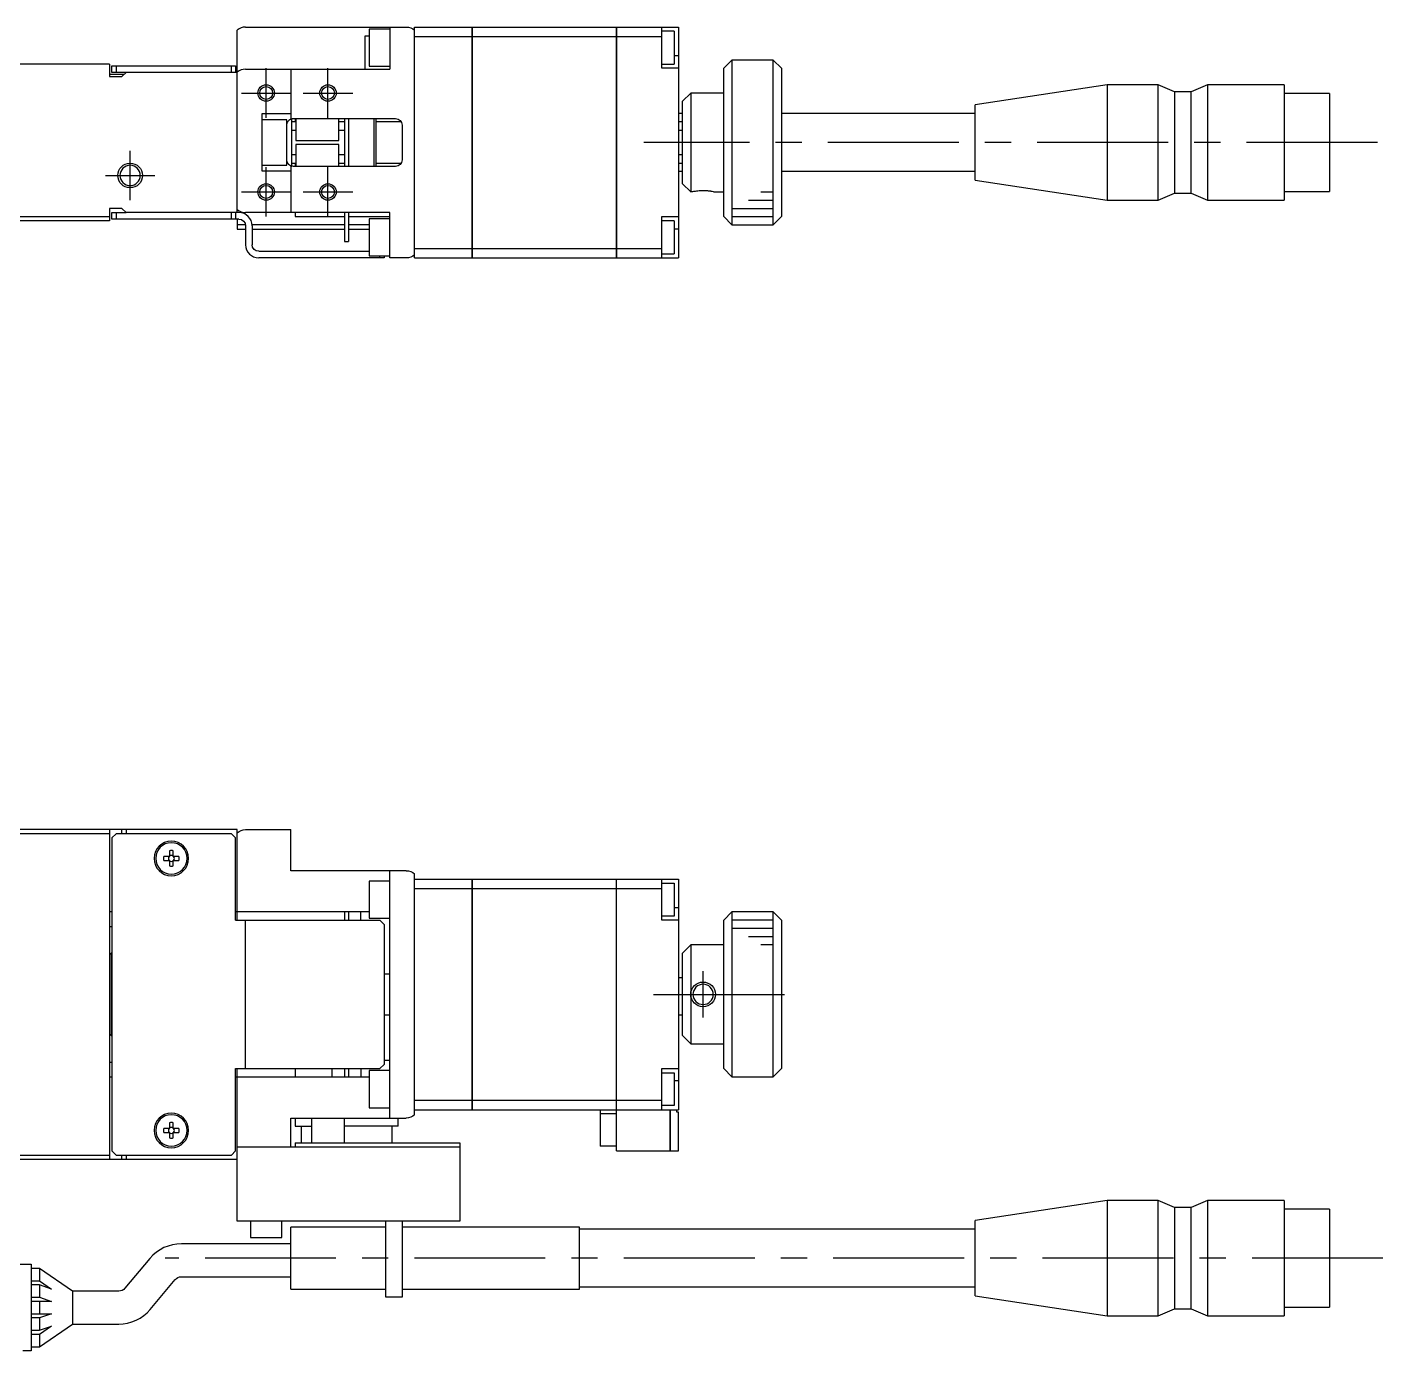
# Model space of a CAD drawing. Extents: x -1 to 728, y -8 to 420.
# Drawn here: x 188.8 to 353.3, y 259.7 to 420.3 of the extents above; entities that cross this region are included whole.
import ezdxf

# ---------------------------------------------------------------- set-up
doc = ezdxf.new("R2010")
doc.units = 0
doc.header["$LTSCALE"] = 0.5
doc.linetypes.add('CENTER', pattern=[50.8, 31.75, -6.35, 6.35, -6.35])
for name, color, linetype in [('MSM_CENTER', 1, 'CENTER'), ('MSM_CONTINUOUS', 7, 'CONTINUOUS'), ('MSM_NARROW', 5, 'CONTINUOUS')]:
    doc.layers.add(name, color=color, linetype=linetype)

msp = doc.modelspace()

# ---------------------------------------------------------------- linework, layer by layer
at = {"layer": 'MSM_CENTER'}
for p, q in [((217.81, 409.27), (217.81, 415.27)), ((225.31, 409.27), (225.31, 415.27)), ((214.81, 412.27), (220.81, 412.27)), ((222.31, 412.27), (228.31, 412.27)), ((352.62, 406.27), (263.62, 406.27)), ((201.31, 399.27), (201.31, 405.27)), ((217.81, 397.27), (217.81, 403.27)), ((225.31, 397.27), (225.31, 403.27)), ((198.31, 402.27), (204.31, 402.27)), ((214.81, 400.27), (220.81, 400.27)), ((222.31, 400.27), (228.31, 400.27)), ((270.81, 300.11), (270.81, 305.71)), ((264.81, 302.91), (282.81, 302.91)), ((353.27, 270.91), (205.56, 270.91))]:
    msp.add_line(p, q, dxfattribs=at)
at = {"layer": 'MSM_CONTINUOUS'}
for p, q in [((214.31, 414.79), (214.31, 419.89)), ((215.31, 420.27), (234.81, 420.27)), ((230.31, 420.02), (230.31, 415.52)), ((232.81, 420.02), (230.31, 420.02)), ((232.81, 420.27), (232.81, 415.17)), ((235.81, 420.27), (242.8, 420.27)), ((235.81, 392.27), (235.81, 420.27)), ((242.8, 392.27), (242.8, 420.27)), ((242.81, 420.26), (242.8, 420.26)), ((242.81, 420.27), (260.3, 420.27)), ((242.81, 420.27), (242.81, 392.27)), ((260.3, 392.27), (260.3, 420.27)), ((260.31, 420.26), (260.3, 420.26)), ((260.31, 420.27), (267.81, 420.27)), ((260.31, 420.27), (260.31, 392.27)), ((265.81, 415.27), (265.81, 420.27)), ((267.31, 419.77), (265.81, 419.77)), ((267.31, 419.77), (267.31, 415.77)), ((267.81, 420.27), (267.81, 392.27)), ((229.81, 419.21), (230.31, 419.21)), ((229.81, 415.17), (229.81, 419.21)), ((235.81, 419.11), (242.8, 419.11)), ((242.81, 419.11), (242.8, 419.11)), ((242.81, 419.11), (260.3, 419.11)), ((260.31, 419.11), (260.3, 419.11)), ((260.31, 419.11), (265.81, 419.11)), ((267.81, 416.77), (267.31, 416.77)), ((274.31, 416.27), (273.31, 415.27)), ((274.31, 416.27), (274.31, 396.27)), ((279.31, 416.27), (274.31, 416.27)), ((279.31, 396.27), (279.31, 416.27)), ((280.31, 415.27), (279.31, 416.27)), ((198.81, 415.77), (176.81, 415.77)), ((198.81, 415.77), (198.81, 414.27)), ((200.56, 414.52), (198.81, 414.52)), ((199.11, 414.77), (199.11, 415.57)), ((199.11, 415.57), (214.11, 415.57)), ((214.31, 414.77), (199.11, 414.77)), ((199.61, 415.57), (199.61, 414.77)), ((200.81, 414.77), (200.31, 414.27)), ((213.61, 414.77), (213.61, 415.57)), ((214.11, 415.57), (214.11, 414.77)), ((214.31, 397.77), (214.31, 414.77)), ((215.31, 415.17), (232.81, 415.17)), ((220.81, 415.17), (220.81, 409.14)), ((230.31, 415.52), (232.81, 415.52)), ((265.81, 415.77), (267.31, 415.77)), ((267.81, 415.27), (265.81, 415.27)), ((273.31, 397.27), (273.31, 415.27)), ((280.31, 415.27), (280.31, 397.27)), ((198.81, 414.27), (200.31, 414.27)), ((319.81, 413.27), (303.81, 410.84)), ((319.81, 413.27), (319.81, 399.27)), ((326.01, 413.27), (319.81, 413.27)), ((326.01, 399.27), (326.01, 413.27)), ((328.01, 412.42), (326.01, 413.27)), ((332.01, 413.27), (330.01, 412.42)), ((332.01, 413.27), (332.01, 399.27)), ((341.31, 413.27), (332.01, 413.27)), ((341.31, 413.27), (341.31, 399.27)), ((268.31, 411.27), (269.31, 412.27)), ((268.31, 401.27), (268.31, 411.27)), ((269.31, 412.27), (269.31, 400.27)), ((273.31, 412.27), (269.31, 412.27)), ((328.01, 412.42), (328.01, 400.12)), ((330.01, 412.42), (328.01, 412.42)), ((330.01, 400.12), (330.01, 412.42)), ((346.81, 412.22), (341.31, 412.22)), ((346.81, 412.22), (346.81, 400.32)), ((217.31, 409.77), (220.81, 409.77)), ((217.31, 402.77), (217.31, 409.77)), ((268.31, 409.77), (267.81, 409.77)), ((303.81, 409.77), (280.31, 409.77)), ((303.81, 401.7), (303.81, 410.84)), ((220.31, 409.02), (217.31, 409.02)), ((220.31, 403.52), (220.31, 409.02)), ((220.81, 409.14), (220.91, 409.14)), ((220.83, 409.11), (220.91, 409.14)), ((220.91, 403.39), (220.91, 409.14)), ((221.41, 408.77), (220.91, 408.77)), ((221.11, 409.17), (233.51, 409.17)), ((221.31, 409.17), (221.31, 408.77)), ((221.41, 409.17), (221.41, 406.52)), ((226.61, 406.52), (226.61, 409.17)), ((227.31, 408.77), (226.61, 408.77)), ((227.31, 409.17), (227.31, 403.37)), ((227.81, 409.17), (227.81, 403.37)), ((230.91, 403.37), (230.91, 409.17)), ((231.11, 409.17), (231.11, 403.37)), ((234.21, 408.77), (231.11, 408.77)), ((234.31, 408.37), (234.31, 404.17)), ((268.31, 408.77), (267.81, 408.77)), ((220.91, 407.77), (221.41, 407.77)), ((221.41, 406.52), (226.61, 406.52)), ((226.61, 407.77), (227.31, 407.77)), ((267.81, 407.77), (268.31, 407.77)), ((221.41, 404.77), (220.91, 404.77)), ((226.61, 406.02), (221.41, 406.02)), ((221.41, 406.02), (221.41, 403.37)), ((226.61, 403.37), (226.61, 406.02)), ((227.31, 404.77), (226.61, 404.77)), ((268.31, 404.77), (267.81, 404.77)), ((217.31, 403.52), (220.31, 403.52)), ((220.81, 403.4), (220.81, 397.77)), ((220.81, 403.4), (220.91, 403.4)), ((220.91, 403.4), (220.82, 403.42)), ((220.91, 403.77), (221.41, 403.77)), ((233.51, 403.37), (221.11, 403.37)), ((221.31, 403.77), (221.31, 403.37)), ((226.61, 403.77), (227.31, 403.77)), ((231.11, 403.77), (234.21, 403.77)), ((267.81, 403.77), (268.31, 403.77)), ((220.81, 402.77), (217.31, 402.77)), ((267.81, 402.77), (268.31, 402.77)), ((280.31, 402.77), (303.81, 402.77)), ((303.81, 401.7), (319.81, 399.27)), ((269.31, 400.27), (268.31, 401.27)), ((269.56, 400.27), (269.31, 400.27)), ((269.56, 400.27), (269.57, 400.27)), ((272.06, 400.27), (273.31, 400.27)), ((326.01, 399.27), (328.01, 400.12)), ((328.01, 400.12), (330.01, 400.12)), ((330.01, 400.12), (332.01, 399.27)), ((341.31, 400.32), (346.81, 400.32)), ((198.81, 398.27), (198.81, 396.77)), ((200.31, 398.27), (198.81, 398.27)), ((200.31, 398.27), (200.81, 397.77)), ((319.81, 399.27), (326.01, 399.27)), ((332.01, 399.27), (341.31, 399.27)), ((198.81, 396.77), (185.81, 396.77)), ((185.93, 397.27), (198.81, 397.27)), ((199.11, 396.97), (199.11, 397.77)), ((199.11, 397.77), (200.81, 397.77)), ((214.51, 396.97), (199.11, 396.97)), ((199.61, 397.77), (199.61, 396.97)), ((214.51, 397.77), (200.81, 397.77)), ((213.61, 396.97), (213.61, 397.77)), ((214.11, 397.77), (214.11, 396.97)), ((214.31, 396.97), (214.31, 395.77)), ((232.81, 397.77), (215.31, 397.77)), ((221.31, 397.77), (221.31, 397.27)), ((221.31, 397.27), (227.31, 397.27)), ((227.31, 397.77), (227.31, 394.27)), ((227.81, 397.77), (227.81, 394.27)), ((227.81, 397.27), (232.81, 397.27)), ((230.31, 397.02), (230.31, 392.52)), ((232.81, 397.02), (230.31, 397.02)), ((232.81, 392.27), (232.81, 397.77)), ((265.81, 397.27), (267.81, 397.27)), ((265.81, 392.27), (265.81, 397.27)), ((267.31, 396.77), (265.81, 396.77)), ((267.31, 396.77), (267.31, 392.77)), ((273.31, 397.27), (274.31, 396.27)), ((279.31, 396.27), (280.31, 397.27)), ((215.31, 396.27), (214.31, 396.27)), ((214.31, 395.77), (215.31, 395.77)), ((215.31, 396.17), (215.31, 393.87)), ((227.31, 396.27), (216.11, 396.27)), ((216.11, 396.17), (216.11, 393.87)), ((216.11, 395.77), (227.31, 395.77)), ((230.31, 396.27), (227.81, 396.27)), ((227.81, 395.77), (230.31, 395.77)), ((267.81, 395.77), (267.31, 395.77)), ((274.31, 396.27), (279.31, 396.27)), ((216.91, 393.07), (230.31, 393.07)), ((227.31, 394.27), (227.81, 394.27)), ((235.81, 393.42), (242.8, 393.42)), ((242.81, 393.43), (242.8, 393.43)), ((242.81, 393.42), (260.3, 393.42)), ((260.31, 393.43), (260.3, 393.43)), ((260.31, 393.42), (265.81, 393.42)), ((232.11, 392.27), (216.91, 392.27)), ((230.31, 392.52), (232.81, 392.52)), ((231.61, 392.27), (231.61, 392.52)), ((232.11, 392.52), (232.11, 392.27)), ((234.81, 392.27), (232.81, 392.27)), ((235.81, 392.27), (242.8, 392.27)), ((242.81, 392.28), (242.8, 392.28)), ((242.81, 392.27), (260.3, 392.27)), ((260.31, 392.28), (260.3, 392.28)), ((260.31, 392.27), (267.81, 392.27)), ((265.81, 392.77), (267.31, 392.77)), ((214.31, 322.91), (176.81, 322.91)), ((198.81, 322.41), (186.43, 322.41)), ((198.81, 322.91), (198.81, 282.91)), ((199.61, 322.41), (199.11, 321.91)), ((213.61, 322.41), (199.61, 322.41)), ((200.31, 322.41), (200.31, 322.91)), ((200.81, 322.91), (200.81, 322.41)), ((214.11, 321.91), (213.61, 322.41)), ((214.31, 311.91), (214.31, 322.91)), ((215.31, 322.91), (220.81, 322.91)), ((220.81, 317.91), (220.81, 322.91)), ((199.11, 321.91), (199.11, 283.91)), ((214.11, 311.91), (214.11, 321.91)), ((206.07, 319.65), (205.39, 319.65)), ((205.39, 319.17), (206.07, 319.17)), ((206.07, 320.33), (206.07, 319.65)), ((206.07, 319.17), (206.07, 318.49)), ((206.55, 319.65), (206.55, 320.33)), ((207.23, 319.65), (206.55, 319.65)), ((206.55, 319.17), (207.23, 319.17)), ((206.55, 318.49), (206.55, 319.17)), ((234.81, 317.91), (220.81, 317.91)), ((232.81, 287.91), (232.81, 317.91)), ((235.81, 288.29), (235.81, 317.53)), ((232.81, 316.66), (230.31, 316.66)), ((230.31, 316.66), (230.31, 312.16)), ((235.81, 316.91), (242.8, 316.91)), ((242.8, 288.91), (242.8, 316.91)), ((242.81, 316.9), (242.8, 316.9)), ((242.81, 316.91), (260.3, 316.91)), ((242.81, 316.91), (242.81, 288.91)), ((260.3, 284.91), (260.3, 316.91)), ((260.31, 316.9), (260.3, 316.9)), ((260.31, 316.91), (267.81, 316.91)), ((260.31, 283.91), (260.31, 316.91)), ((265.81, 311.91), (265.81, 316.91)), ((265.81, 316.41), (267.31, 316.41)), ((267.31, 316.41), (267.31, 312.41)), ((267.81, 316.91), (267.81, 288.91)), ((235.81, 315.75), (242.8, 315.75)), ((242.81, 315.75), (242.8, 315.75)), ((242.81, 315.75), (260.3, 315.75)), ((260.31, 315.75), (260.3, 315.75)), ((260.31, 315.75), (265.81, 315.75)), ((199.11, 312.91), (198.81, 312.91)), ((230.31, 312.91), (214.11, 312.91)), ((227.31, 312.91), (227.31, 311.91)), ((227.81, 312.91), (227.81, 311.91)), ((229.31, 311.91), (229.31, 312.91)), ((267.81, 313.41), (267.31, 313.41)), ((274.31, 312.91), (273.31, 311.91)), ((279.31, 312.91), (274.31, 312.91)), ((274.31, 312.91), (274.31, 292.91)), ((280.31, 311.91), (279.31, 312.91)), ((279.31, 292.91), (279.31, 312.91)), ((198.81, 311.16), (199.11, 311.16)), ((214.11, 311.91), (231.61, 311.91)), ((215.31, 293.91), (215.31, 311.91)), ((230.31, 312.16), (232.81, 312.16)), ((232.11, 311.41), (231.61, 311.91)), ((232.11, 311.41), (232.11, 294.41)), ((267.31, 312.41), (265.81, 312.41)), ((267.81, 311.91), (265.81, 311.91)), ((273.31, 293.91), (273.31, 311.91)), ((280.31, 311.91), (280.31, 293.91)), ((199.01, 307.91), (198.81, 307.71)), ((199.11, 307.91), (199.01, 307.91)), ((199.01, 307.91), (199.01, 297.91)), ((268.31, 307.91), (269.31, 308.91)), ((268.31, 297.91), (268.31, 307.91)), ((269.31, 308.91), (269.31, 296.91)), ((273.31, 308.91), (269.31, 308.91)), ((232.11, 305.41), (232.81, 305.41)), ((268.31, 304.91), (267.81, 304.91)), ((232.81, 300.41), (232.11, 300.41)), ((268.31, 300.41), (267.81, 300.41)), ((198.81, 298.11), (199.01, 297.91)), ((199.01, 297.91), (199.11, 297.91)), ((269.31, 296.91), (268.31, 297.91)), ((269.31, 296.91), (273.31, 296.91)), ((199.11, 294.66), (198.81, 294.66)), ((231.61, 293.91), (232.11, 294.41)), ((232.81, 294.91), (232.11, 294.91)), ((198.81, 292.91), (199.11, 292.91)), ((214.11, 283.91), (214.11, 293.91)), ((214.11, 293.91), (231.61, 293.91)), ((214.11, 292.91), (230.31, 292.91)), ((214.31, 275.41), (214.31, 293.91)), ((221.31, 293.91), (221.31, 292.91)), ((225.81, 292.91), (225.81, 293.91)), ((227.31, 293.91), (227.31, 292.91)), ((227.81, 293.91), (227.81, 292.91)), ((229.31, 293.91), (229.31, 292.91)), ((232.81, 293.66), (230.31, 293.66)), ((230.31, 293.66), (230.31, 289.16)), ((265.81, 288.91), (265.81, 293.91)), ((265.81, 293.91), (267.81, 293.91)), ((265.81, 293.41), (267.31, 293.41)), ((267.31, 293.41), (267.31, 289.41)), ((273.31, 293.91), (274.31, 292.91)), ((274.31, 292.91), (279.31, 292.91)), ((279.31, 292.91), (280.31, 293.91)), ((267.81, 292.41), (267.31, 292.41)), ((235.81, 290.06), (242.8, 290.06)), ((242.81, 290.07), (242.8, 290.07)), ((242.81, 290.06), (260.3, 290.06)), ((260.31, 290.07), (260.3, 290.07)), ((260.31, 290.06), (265.81, 290.06)), ((220.81, 284.41), (220.81, 287.91)), ((220.81, 287.91), (234.81, 287.91)), ((221.31, 287.91), (221.31, 286.91)), ((223.31, 287.91), (223.31, 284.91)), ((227.31, 284.91), (227.31, 287.91)), ((230.31, 289.16), (232.81, 289.16)), ((233.81, 286.91), (233.81, 287.91)), ((235.81, 288.91), (242.8, 288.91)), ((242.81, 288.92), (242.8, 288.92)), ((242.81, 288.91), (260.3, 288.91)), ((258.31, 288.91), (258.31, 284.51)), ((260.3, 288.41), (258.31, 288.41)), ((260.31, 288.92), (260.3, 288.92)), ((260.3, 288.61), (260.31, 288.61)), ((260.31, 288.91), (267.81, 288.91)), ((267.31, 289.41), (265.81, 289.41)), ((266.8, 283.91), (266.8, 288.91)), ((266.81, 288.91), (266.81, 283.91)), ((267.61, 288.61), (267.61, 288.91)), ((267.81, 288.61), (267.61, 288.61)), ((267.81, 283.91), (267.81, 288.61)), ((206.07, 286.65), (205.39, 286.65)), ((205.39, 286.17), (206.07, 286.17)), ((206.07, 287.33), (206.07, 286.65)), ((206.07, 286.17), (206.07, 285.49)), ((206.55, 286.65), (206.55, 287.33)), ((207.23, 286.65), (206.55, 286.65)), ((206.55, 286.17), (207.23, 286.17)), ((206.55, 285.49), (206.55, 286.17)), ((221.31, 286.91), (223.31, 286.91)), ((222.06, 286.91), (222.06, 284.91)), ((233.81, 286.91), (227.31, 286.91)), ((233.06, 286.91), (233.06, 284.91)), ((260.3, 287.51), (260.31, 287.51)), ((221.31, 284.91), (241.31, 284.91)), ((221.31, 284.91), (221.31, 284.41)), ((241.31, 284.91), (241.31, 275.41)), ((260.31, 284.91), (260.3, 284.91)), ((176.81, 282.91), (214.31, 282.91)), ((186.43, 283.41), (198.81, 283.41)), ((199.11, 283.91), (199.61, 283.41)), ((199.61, 283.41), (213.61, 283.41)), ((200.31, 282.91), (200.31, 283.41)), ((200.81, 283.41), (200.81, 282.91)), ((213.61, 283.41), (214.11, 283.91)), ((214.31, 284.41), (241.31, 284.41)), ((260.31, 284.51), (258.31, 284.51)), ((260.31, 283.91), (266.8, 283.91)), ((266.81, 283.92), (266.8, 283.92)), ((266.81, 283.91), (267.81, 283.91)), ((319.81, 277.91), (303.81, 275.48)), ((326.01, 277.91), (319.81, 277.91)), ((319.81, 277.91), (319.81, 263.91)), ((328.01, 277.06), (326.01, 277.91)), ((326.01, 263.91), (326.01, 277.91)), ((330.01, 277.06), (328.01, 277.06)), ((328.01, 277.06), (328.01, 264.76)), ((332.01, 277.91), (330.01, 277.06)), ((330.01, 264.76), (330.01, 277.06)), ((341.31, 277.91), (332.01, 277.91)), ((332.01, 277.91), (332.01, 263.91)), ((341.31, 277.91), (341.31, 263.91)), ((346.81, 276.86), (341.31, 276.86)), ((346.81, 276.86), (346.81, 264.96)), ((241.31, 275.41), (214.31, 275.41)), ((215.91, 275.41), (215.91, 273.41)), ((219.71, 273.41), (219.71, 275.41)), ((232.31, 274.66), (220.81, 274.66)), ((220.81, 267.16), (220.81, 274.66)), ((232.31, 266.16), (232.31, 275.41)), ((234.31, 275.41), (234.31, 266.16)), ((255.81, 274.66), (234.31, 274.66)), ((255.81, 267.16), (255.81, 274.66)), ((303.81, 266.34), (303.81, 275.48)), ((215.91, 273.41), (219.71, 273.41)), ((303.81, 274.41), (255.81, 274.41)), ((220.81, 272.65), (207.53, 272.65)), ((187.31, 270.16), (189.31, 270.16)), ((189.31, 270.16), (189.31, 259.66)), ((203.7, 270.87), (200.68, 267.26)), ((190.31, 269.66), (189.31, 269.66)), ((189.31, 268.16), (190.31, 268.16)), ((194.31, 266.91), (190.31, 269.66)), ((190.31, 269.66), (190.31, 268.16)), ((190.31, 268.16), (191.77, 267.16)), ((203.75, 264.69), (206.77, 268.3)), ((207.53, 268.65), (220.81, 268.65)), ((190.31, 267.66), (189.31, 267.66)), ((191.77, 267.16), (190.31, 267.66)), ((190.31, 267.66), (190.31, 266.16)), ((199.92, 266.91), (194.31, 266.91)), ((194.31, 266.91), (194.31, 262.91)), ((220.81, 267.16), (232.31, 267.16)), ((234.31, 267.16), (255.81, 267.16)), ((255.81, 267.41), (303.81, 267.41)), ((189.31, 266.16), (190.31, 266.16)), ((191.77, 265.66), (189.31, 265.66)), ((190.31, 266.16), (191.77, 265.66)), ((190.31, 265.66), (190.31, 264.16)), ((234.31, 266.16), (232.31, 266.16)), ((303.81, 266.34), (319.81, 263.91)), ((341.31, 264.96), (346.81, 264.96)), ((189.31, 264.16), (191.77, 264.16)), ((190.31, 263.66), (189.31, 263.66)), ((191.77, 264.16), (190.31, 263.66)), ((190.31, 263.66), (190.31, 262.16)), ((319.81, 263.91), (326.01, 263.91)), ((326.01, 263.91), (328.01, 264.76)), ((328.01, 264.76), (330.01, 264.76)), ((330.01, 264.76), (332.01, 263.91)), ((332.01, 263.91), (341.31, 263.91)), ((189.31, 262.16), (190.31, 262.16)), ((190.31, 261.66), (189.31, 261.66)), ((190.31, 260.16), (194.31, 262.91)), ((190.31, 262.16), (191.77, 262.66)), ((191.77, 262.66), (190.31, 261.66)), ((190.31, 261.66), (190.31, 260.16)), ((194.31, 262.91), (199.92, 262.91)), ((189.31, 260.16), (190.31, 260.16)), ((189.31, 259.66), (188.31, 259.66))]:
    msp.add_line(p, q, dxfattribs=at)
at = {"layer": 'MSM_CONTINUOUS', "extrusion": (0, 0, -1)}
for p, q in [((220.31, 408.37), (220.32, 408.42)), ((220.32, 408.47), (220.33, 408.53)), ((220.32, 408.42), (220.32, 408.47)), ((220.33, 408.53), (220.34, 408.58)), ((220.34, 408.58), (220.36, 408.63)), ((220.36, 408.63), (220.37, 408.67)), ((220.37, 408.67), (220.4, 408.72)), ((220.4, 408.72), (220.42, 408.77)), ((220.42, 408.77), (220.45, 408.82)), ((220.45, 408.82), (220.48, 408.85)), ((220.48, 408.85), (220.5, 408.88)), ((220.5, 408.88), (220.53, 408.91)), ((220.53, 408.91), (220.56, 408.94)), ((220.56, 408.94), (220.59, 408.97)), ((220.59, 408.97), (220.62, 409)), ((220.62, 409), (220.65, 409.02)), ((220.65, 409.02), (220.68, 409.04)), ((220.68, 409.04), (220.72, 409.06)), ((220.72, 409.06), (220.76, 409.08)), ((220.76, 409.08), (220.78, 409.1)), ((220.78, 409.1), (220.81, 409.11)), ((220.81, 409.11), (220.83, 409.11)), ((220.32, 404.12), (220.31, 404.17)), ((220.32, 404.08), (220.32, 404.12)), ((220.32, 404.04), (220.32, 404.08)), ((220.33, 404), (220.32, 404.04)), ((220.34, 403.95), (220.33, 404)), ((220.36, 403.9), (220.34, 403.95)), ((220.38, 403.85), (220.36, 403.9)), ((220.4, 403.8), (220.38, 403.85)), ((220.43, 403.76), (220.4, 403.8)), ((220.46, 403.71), (220.43, 403.76)), ((220.49, 403.67), (220.46, 403.71)), ((220.52, 403.63), (220.49, 403.67)), ((220.56, 403.59), (220.52, 403.63)), ((220.58, 403.57), (220.56, 403.59)), ((220.61, 403.54), (220.58, 403.57)), ((220.65, 403.52), (220.61, 403.54)), ((220.68, 403.5), (220.65, 403.52)), ((220.7, 403.48), (220.68, 403.5)), ((220.73, 403.47), (220.7, 403.48)), ((220.76, 403.45), (220.73, 403.47)), ((220.79, 403.44), (220.76, 403.45)), ((220.81, 403.43), (220.79, 403.44)), ((220.82, 403.42), (220.81, 403.43))]:
    msp.add_line(p, q, dxfattribs=at)
at = {"layer": 'MSM_CONTINUOUS'}
for centre in [(217.81, 412.27), (225.31, 412.27), (217.81, 400.27), (225.31, 400.27)]:
    msp.add_circle(centre, 0.783, dxfattribs=at)
at = {"layer": 'MSM_CONTINUOUS', "extrusion": (0, 0, -1)}
for centre, radius in [((-201.31, 402.27), 1.23), ((-206.31, 319.41), 2.1), ((-206.31, 319.41), 1.9), ((-270.81, 302.91), 1.23), ((-206.31, 286.41), 2.1), ((-206.31, 286.41), 1.9)]:
    msp.add_circle(centre, radius, dxfattribs=at)
at = {"layer": 'MSM_CONTINUOUS'}
for centre, radius, start, end in [((215.31, 418.77), 1.5, 90, 131.8103), ((215.31, 413.67), 1.5, 90, 131.8103), ((270.81, 394.4), 6, 77.9755, 102.0245), ((215.31, 399.27), 1.5, 228.1897, 270), ((214.51, 396.17), 1.6, 0, 90), ((216.91, 393.87), 1.6, 180, 270), ((206.31, 319.41), 0.95, 165.3667, 194.6333), ((206.31, 319.41), 0.365, 138.8496, 221.1504), ((206.31, 319.41), 0.95, 75.3667, 104.6333), ((206.31, 319.41), 0.365, 48.8496, 131.1504), ((206.31, 319.41), 0.365, 228.8496, 311.1504), ((206.31, 319.41), 0.365, 318.8496, 41.1504), ((206.31, 319.41), 0.95, 345.3667, 14.6333), ((206.31, 319.41), 0.95, 255.3667, 284.6333), ((206.31, 286.41), 0.95, 165.3667, 194.6333), ((206.31, 286.41), 0.365, 138.8496, 221.1504), ((206.31, 286.41), 0.95, 75.3667, 104.6333), ((206.31, 286.41), 0.365, 48.8496, 131.1504), ((206.31, 286.41), 0.365, 318.8496, 41.1504), ((206.31, 286.41), 0.95, 345.3667, 14.6333), ((206.31, 286.41), 0.365, 228.8496, 311.1504), ((206.31, 286.41), 0.95, 255.3667, 284.6333), ((207.53, 267.65), 5, 90, 140), ((199.92, 267.91), 5, 270, 320)]:
    msp.add_arc(centre, radius, start, end, dxfattribs=at)
at = {"layer": 'MSM_CONTINUOUS', "extrusion": (0, 0, -1)}
for centre, radius, start, end in [((-234.81, 418.77), 1.5, 90, 131.8103), ((-221.11, 408.37), 0.8, 74.8734, 90), ((-233.51, 408.37), 0.8, 90, 180), ((-221.11, 404.17), 0.8, 270, 285.1266), ((-233.51, 404.17), 0.8, 180, 270), ((-214.51, 396.17), 0.8, 90, 180), ((-216.91, 393.87), 0.8, 270, 0), ((-234.81, 393.77), 1.5, 228.1897, 270), ((-215.31, 321.41), 1.5, 48.1897, 90), ((-234.81, 316.41), 1.5, 90, 131.8103), ((-234.81, 289.41), 1.5, 228.1897, 270), ((-207.53, 267.65), 1, 40, 90), ((-199.92, 267.91), 1, 220, 270)]:
    msp.add_arc(centre, radius, start, end, dxfattribs=at)
at = {"layer": 'MSM_NARROW'}
for p, q in [((272.08, 400.32), (272.31, 400.27)), ((277.81, 400.27), (279.31, 400.27)), ((274.31, 398.27), (279.31, 398.27)), ((276.31, 399.27), (279.31, 399.27)), ((274.31, 397.27), (279.31, 397.27)), ((279.31, 311.91), (274.31, 311.91)), ((279.31, 310.91), (274.31, 310.91)), ((279.31, 309.91), (276.31, 309.91)), ((279.31, 308.91), (277.81, 308.91))]:
    msp.add_line(p, q, dxfattribs=at)
for centre, radius in [((217.81, 412.27), 1), ((225.31, 412.27), 1), ((201.31, 402.27), 1.5), ((217.81, 400.27), 1), ((225.31, 400.27), 1), ((270.81, 302.91), 1.5)]:
    msp.add_circle(centre, radius, dxfattribs=at)
at = {"layer": 'MSM_NARROW', "extrusion": (0, 0, -1)}
msp.add_arc((-270.81, 394.48), 5.98, 75.5018, 102.2079, dxfattribs=at)

doc.saveas('drawing.dxf')
